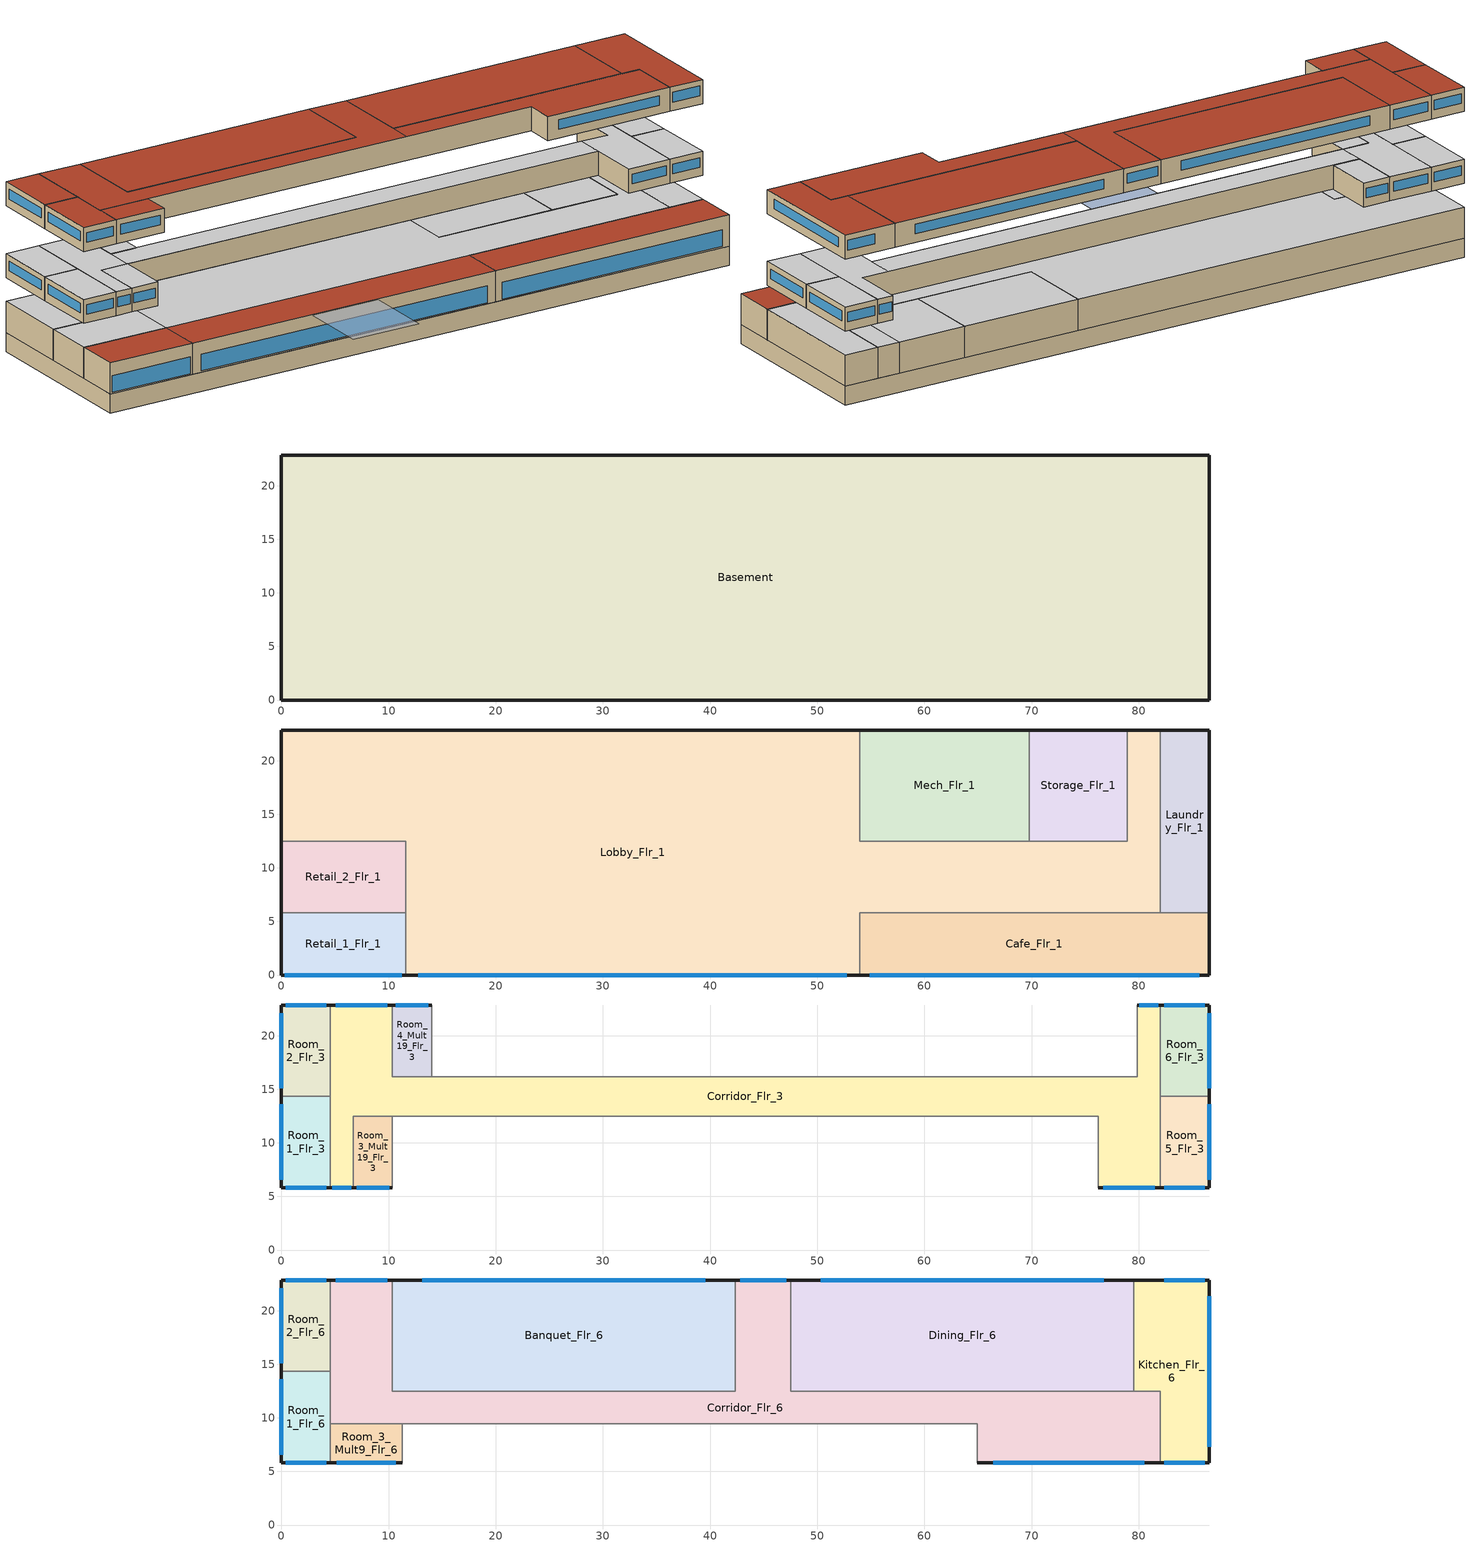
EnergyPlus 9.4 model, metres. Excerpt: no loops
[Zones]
Basement
 floor ground (ext-slab): 86.56,22.86 86.56,0 0,0 0,22.86 z-2.44
 wall ground (Underground Wall Non-res): 86.56,0 86.56,22.86 0,22.86 0,0 86.56,0 z-2.44:0
Cafe_Flr_1
 floor to Basement (INT-FLOOR-TOPSIDE): 86.56,5.79 86.56,0 53.95,0 53.95,5.79 z0
 wall outside (Mass Non-res Ext Wall): 53.95,0 86.56,0 86.56,5.79 z0:3.96
 wall to Lobby_Flr_1 (int-walls): 81.99,5.79 53.95,5.79 53.95,0 z0:3.96
 wall to Laundry_Flr_1 (int-walls): 86.56,5.79 81.99,5.79 z0:3.96
 window (Window Non-res Fixed): 54.88,0 85.63,0 z0.15:2.29
 roof outside (IEAD Res Roof): 53.95,5.79 53.95,0 86.56,0 86.56,5.79 z3.96
Laundry_Flr_1
 floor to Basement (INT-FLOOR-TOPSIDE): 86.56,22.86 86.56,5.79 81.99,5.79 81.99,22.86 z0
 wall outside (Mass Non-res Ext Wall): 86.56,5.79 86.56,22.86 81.99,22.86 z0:3.96
 wall to Lobby_Flr_1 (int-walls): 81.99,22.86 81.99,5.79 z0:3.96
 ceiling adiabatic (INT-FLOOR-UNDERSIDE): 81.99,22.86 81.99,5.79 86.56,5.79 86.56,22.86 z3.96
Lobby_Flr_1
 floor to Basement (INT-FLOOR-TOPSIDE): 0,12.5 0,22.86 53.95,22.86 53.95,0 11.58,0 11.58,12.5 z0; 53.95,12.5 78.94,12.5 78.94,22.86 81.99,22.86 81.99,5.79 53.95,5.79 z0
 wall outside (Mass Non-res Ext Wall): 53.95,22.86 0,22.86 0,12.5 / 11.58,0 53.95,0 / 81.99,22.86 78.94,22.86 z0:3.96
 wall to Mech_Flr_1 (int-walls): 69.8,12.5 53.95,12.5 53.95,22.86 z0:3.96
 wall to Retail_2_Flr_1 (int-walls): 0,12.5 11.58,12.5 11.58,5.79 z0:3.96
 wall to Retail_1_Flr_1 (int-walls): 11.58,5.79 11.58,0 z0:3.96
 wall to Storage_Flr_1 (int-walls): 78.94,22.86 78.94,12.5 69.8,12.5 z0:3.96
 window (Window Non-res Fixed): 12.79,0 52.74,0 z0.15:2.29
 ceiling adiabatic (INT-FLOOR-UNDERSIDE): 0,12.5 11.58,12.5 11.58,5.79 81.99,5.79 81.99,22.86 78.94,22.86 78.94,12.5 53.95,12.5 53.95,22.86 0,22.86 z3.96
 roof outside (IEAD Res Roof): 11.58,5.79 11.58,0 53.95,0 53.95,5.79 z3.96
Mech_Flr_1
 floor to Basement (INT-FLOOR-TOPSIDE): 69.8,22.86 69.8,12.5 53.95,12.5 53.95,22.86 z0
 wall outside (Mass Non-res Ext Wall): 69.8,22.86 53.95,22.86 z0:3.96
 wall to Storage_Flr_1 (int-walls): 69.8,12.5 69.8,22.86 z0:3.96
 ceiling adiabatic (INT-FLOOR-UNDERSIDE): 53.95,22.86 53.95,12.5 69.8,12.5 69.8,22.86 z3.96
Retail_1_Flr_1
 floor to Basement (INT-FLOOR-TOPSIDE): 11.58,5.79 11.58,0 0,0 0,5.79 z0
 wall outside (Mass Non-res Ext Wall): 0,5.79 0,0 11.58,0 z0:3.96
 wall to Retail_2_Flr_1 (int-walls): 11.58,5.79 0,5.79 z0:3.96
 window (Window Non-res Fixed): 0.33,0 11.25,0 z0.15:2.29
 roof outside (IEAD Res Roof): 0,5.79 0,0 11.58,0 11.58,5.79 z3.96
Retail_2_Flr_1
 floor to Basement (INT-FLOOR-TOPSIDE): 11.58,12.5 11.58,5.79 0,5.79 0,12.5 z0
 wall outside (Mass Non-res Ext Wall): 0,12.5 0,5.79 z0:3.96
 ceiling adiabatic (INT-FLOOR-UNDERSIDE): 0,12.5 0,5.79 11.58,5.79 11.58,12.5 z3.96
Storage_Flr_1
 floor to Basement (INT-FLOOR-TOPSIDE): 78.94,22.86 78.94,12.5 69.8,12.5 69.8,22.86 z0
 wall outside (Mass Non-res Ext Wall): 78.94,22.86 69.8,22.86 z0:3.96
 ceiling adiabatic (INT-FLOOR-UNDERSIDE): 69.8,22.86 69.8,12.5 78.94,12.5 78.94,22.86 z3.96
Corridor_Flr_3
 floor adiabatic (INT-FLOOR-TOPSIDE): 4.57,5.79 4.57,22.86 10.36,22.86 10.36,12.5 6.71,12.5 6.71,5.79 z7.01; 10.36,16.15 76.2,16.15 76.2,12.5 10.36,12.5 z7.01; 76.2,16.15 79.86,16.15 79.86,22.86 81.99,22.86 81.99,5.79 76.2,5.79 z7.01
 wall outside (Mass Res Ext Wall): 10.36,22.86 4.57,22.86 / 4.57,5.79 6.71,5.79 / 81.99,22.86 79.86,22.86 / 76.2,5.79 81.99,5.79 z7.01:10.06
 wall adiabatic (int-walls): 79.86,22.86 79.86,16.15 10.36,16.15 10.36,22.86 / 6.71,5.79 6.71,12.5 76.2,12.5 76.2,5.79 z7.01:10.06
 wall to Room_5_Flr_3 (int-walls): 81.99,5.79 81.99,14.33 z7.01:10.06
 wall to Room_1_Flr_3 (int-walls): 4.57,14.33 4.57,5.79 z7.01:10.06
 wall to Room_6_Flr_3 (int-walls): 81.99,14.33 81.99,22.86 z7.01:10.06
 wall to Room_2_Flr_3 (int-walls): 4.57,22.86 4.57,14.33 z7.01:10.06
 window (Window Non-res Fixed): 9.86,22.86 5.08,22.86 / 4.76,5.79 6.52,5.79 / 81.81,22.86 80.04,22.86 / 76.71,5.79 81.48,5.79 z8.11:9.33
 ceiling adiabatic (INT-FLOOR-UNDERSIDE): 4.57,5.79 6.71,5.79 6.71,12.5 10.36,12.5 10.36,22.86 4.57,22.86 z10.06; 10.36,12.5 76.2,12.5 76.2,16.15 10.36,16.15 z10.06; 76.2,5.79 81.99,5.79 81.99,22.86 79.86,22.86 79.86,16.15 76.2,16.15 z10.06
Room_1_Flr_3
 floor adiabatic (INT-FLOOR-TOPSIDE): 4.57,14.33 4.57,5.79 0,5.79 0,14.33 z7.01
 wall outside (Mass Res Ext Wall): 0,14.33 0,5.79 4.57,5.79 z7.01:10.06
 wall to Room_2_Flr_3 (int-walls): 4.57,14.33 0,14.33 z7.01:10.06
 window (Window Res Fixed): 0.4,5.79 4.17,5.79 / 0,13.58 0,6.54 z8.11:9.33
 ceiling adiabatic (INT-FLOOR-UNDERSIDE): 0,14.33 0,5.79 4.57,5.79 4.57,14.33 z10.06
Room_2_Flr_3
 floor adiabatic (INT-FLOOR-TOPSIDE): 4.57,22.86 4.57,14.33 0,14.33 0,22.86 z7.01
 wall outside (Mass Res Ext Wall): 4.57,22.86 0,22.86 0,14.33 z7.01:10.06
 window (Window Res Fixed): 4.17,22.86 0.4,22.86 / 0,22.11 0,15.07 z8.11:9.33
 ceiling adiabatic (INT-FLOOR-UNDERSIDE): 0,22.86 0,14.33 4.57,14.33 4.57,22.86 z10.06
Room_3_Mult19_Flr_3
 floor adiabatic (INT-FLOOR-TOPSIDE): 10.36,12.5 10.36,5.79 6.71,5.79 6.71,12.5 z7.01
 wall outside (Mass Res Ext Wall): 6.71,5.79 10.36,5.79 z7.01:10.06
 wall adiabatic (int-walls): 10.36,5.79 10.36,12.5 6.71,12.5 6.71,5.79 z7.01:10.06
 window (Window Res Fixed): 7.03,5.79 10.04,5.79 z8.11:9.33
 ceiling adiabatic (INT-FLOOR-UNDERSIDE): 6.71,12.5 6.71,5.79 10.36,5.79 10.36,12.5 z10.06
Room_4_Mult19_Flr_3
 floor adiabatic (INT-FLOOR-TOPSIDE): 14.02,22.86 14.02,16.15 10.36,16.15 10.36,22.86 z7.01
 wall outside (Mass Res Ext Wall): 14.02,22.86 10.36,22.86 z7.01:10.06
 wall adiabatic (int-walls): 10.36,22.86 10.36,16.15 14.02,16.15 14.02,22.86 z7.01:10.06
 window (Window Res Fixed): 13.7,22.86 10.68,22.86 z8.11:9.33
 ceiling adiabatic (INT-FLOOR-UNDERSIDE): 10.36,22.86 10.36,16.15 14.02,16.15 14.02,22.86 z10.06
Room_5_Flr_3
 floor adiabatic (INT-FLOOR-TOPSIDE): 86.56,14.33 86.56,5.79 81.99,5.79 81.99,14.33 z7.01
 wall outside (Mass Res Ext Wall): 81.99,5.79 86.56,5.79 86.56,14.33 z7.01:10.06
 wall to Room_6_Flr_3 (int-walls): 86.56,14.33 81.99,14.33 z7.01:10.06
 window (Window Res Fixed): 86.56,6.54 86.56,13.58 / 82.39,5.79 86.16,5.79 z8.11:9.33
 ceiling adiabatic (INT-FLOOR-UNDERSIDE): 81.99,14.33 81.99,5.79 86.56,5.79 86.56,14.33 z10.06
Room_6_Flr_3
 floor adiabatic (INT-FLOOR-TOPSIDE): 86.56,22.86 86.56,14.33 81.99,14.33 81.99,22.86 z7.01
 wall outside (Mass Res Ext Wall): 86.56,14.33 86.56,22.86 81.99,22.86 z7.01:10.06
 window (Window Res Fixed): 86.56,15.07 86.56,22.11 / 86.16,22.86 82.39,22.86 z8.11:9.33
 ceiling adiabatic (INT-FLOOR-UNDERSIDE): 81.99,22.86 81.99,14.33 86.56,14.33 86.56,22.86 z10.06
Banquet_Flr_6
 floor adiabatic (INT-FLOOR-TOPSIDE): 42.37,22.86 42.37,12.5 10.36,12.5 10.36,22.86 z16.15
 wall outside (Mass Res Ext Wall): 42.37,22.86 10.36,22.86 z16.15:19.2
 wall to Corridor_Flr_6 (int-walls): 10.36,22.86 10.36,12.5 42.37,12.5 42.37,22.86 z16.15:19.2
 window (Window Non-res Fixed): 39.57,22.86 13.16,22.86 z17.26:18.48
 roof outside (IEAD Res Roof): 10.36,22.86 10.36,12.5 42.37,12.5 42.37,22.86 z19.2
Corridor_Flr_6
 floor adiabatic (INT-FLOOR-TOPSIDE): 4.57,9.45 4.57,22.86 10.36,22.86 10.36,12.5 42.37,12.5 42.37,22.86 47.55,22.86 47.55,12.5 81.99,12.5 81.99,5.79 64.92,5.79 64.92,9.45 z16.15
 wall outside (Mass Res Ext Wall): 10.36,22.86 4.57,22.86 / 47.55,22.86 42.37,22.86 / 64.92,5.79 81.99,5.79 z16.15:19.2
 wall adiabatic (int-walls): 4.57,22.86 4.57,9.45 64.92,9.45 64.92,5.79 / 81.99,12.5 47.55,12.5 z16.15:19.2
 wall to Dining_Flr_6 (int-walls): 47.55,12.5 47.55,22.86 z16.15:19.2
 wall to Kitchen_Flr_6 (int-walls): 81.99,5.79 81.99,12.5 z16.15:19.2
 window (Window Non-res Fixed): 9.86,22.86 5.08,22.86 / 47.09,22.86 42.82,22.86 / 66.42,5.79 80.5,5.79 z17.26:18.48
 roof outside (IEAD Res Roof): 4.57,9.45 47.55,9.45 47.55,22.86 42.37,22.86 42.37,12.5 10.36,12.5 10.36,22.86 4.57,22.86 z19.2; 47.55,9.45 64.92,9.45 64.92,5.79 81.99,5.79 81.99,12.5 47.55,12.5 z19.2
Dining_Flr_6
 floor adiabatic (INT-FLOOR-TOPSIDE): 79.55,22.86 79.55,12.5 47.55,12.5 47.55,22.86 z16.15
 wall outside (Mass Res Ext Wall): 79.55,22.86 47.55,22.86 z16.15:19.2
 wall to Kitchen_Flr_6 (int-walls): 79.55,12.5 79.55,22.86 z16.15:19.2
 wall adiabatic (int-walls): 47.55,12.5 79.55,12.5 z16.15:19.2
 window (Window Non-res Fixed): 76.75,22.86 50.35,22.86 z17.26:18.48
 roof outside (IEAD Res Roof): 47.55,22.86 47.55,12.5 79.55,12.5 79.55,22.86 z19.2
Kitchen_Flr_6
 floor adiabatic (INT-FLOOR-TOPSIDE): 79.55,12.5 79.55,22.86 86.56,22.86 86.56,5.79 81.99,5.79 81.99,12.5 z16.15
 wall outside (Mass Res Ext Wall): 81.99,5.79 86.56,5.79 86.56,22.86 79.55,22.86 z16.15:19.2
 wall adiabatic (int-walls): 79.55,12.5 81.99,12.5 z16.15:19.2
 window (Window Non-res Fixed): 82.39,5.79 86.16,5.79 / 86.56,7.29 86.56,21.37 / 86.16,22.86 82.39,22.86 z17.26:18.48
 roof outside (IEAD Res Roof): 79.55,12.5 81.99,12.5 81.99,5.79 86.56,5.79 86.56,22.86 79.55,22.86 z19.2
Room_1_Flr_6
 floor adiabatic (INT-FLOOR-TOPSIDE): 4.57,14.33 4.57,5.79 0,5.79 0,14.33 z16.15
 wall outside (Mass Res Ext Wall): 0,14.33 0,5.79 4.57,5.79 z16.15:19.2
 wall adiabatic (int-walls): 4.57,5.79 4.57,14.33 z16.15:19.2
 wall to Room_2_Flr_6 (int-walls): 4.57,14.33 0,14.33 z16.15:19.2
 window (Window Res Fixed): 0.4,5.79 4.17,5.79 / 0,13.58 0,6.54 z17.26:18.48
 roof outside (IEAD Res Roof): 0,14.33 0,5.79 4.57,5.79 4.57,14.33 z19.2
Room_2_Flr_6
 floor adiabatic (INT-FLOOR-TOPSIDE): 4.57,22.86 4.57,14.33 0,14.33 0,22.86 z16.15
 wall outside (Mass Res Ext Wall): 4.57,22.86 0,22.86 0,14.33 z16.15:19.2
 wall adiabatic (int-walls): 4.57,14.33 4.57,22.86 z16.15:19.2
 window (Window Res Fixed): 4.17,22.86 0.4,22.86 / 0,22.11 0,15.07 z17.26:18.48
 roof outside (IEAD Res Roof): 0,22.86 0,14.33 4.57,14.33 4.57,22.86 z19.2
Room_3_Mult9_Flr_6
 floor adiabatic (INT-FLOOR-TOPSIDE): 11.28,9.45 11.28,5.79 4.57,5.79 4.57,9.45 z16.15
 wall outside (Mass Res Ext Wall): 4.57,5.79 11.28,5.79 z16.15:19.2
 wall adiabatic (int-walls): 11.28,5.79 11.28,9.45 4.57,9.45 4.57,5.79 z16.15:19.2
 window (Window Res Fixed): 5.16,5.79 10.69,5.79 z17.26:18.48
 roof outside (IEAD Res Roof): 4.57,9.45 4.57,5.79 11.28,5.79 11.28,9.45 z19.2
shading: 28.19,0 28.19,-9.14 37.34,-9.14 37.34,0 z3.96
[Building]
Ref Bldg Large Hotel New2004_v1.3_5.0: Loads convergence tolerance value=0.04; Maximum number of warmup days=25; Minimum number of warmup days=6; North axis=0; Solar distribution=FullInteriorAndExterior; Temperature convergence tolerance value=0.2; Terrain=City
[Site:GroundTemperature:BuildingSurface]
19.527, 19.502, 19.536, 19.598, 20.002, 21.64, 22.225, 22.375, 21.449, 20.121, 19.802, 19.633
[Site:Location]
USA IL-CHICAGO-OHARE: Elevation=190; Latitude=41.77; Longitude=-87.75; Time zone=-6
[Site:WaterMainsTemperature]
Annual average outdoor air temperature=9.69; Calculation method=Correlation; Maximum difference in monthly average outdoor air temperatures=28.1
[SizingPeriod:DesignDay] Barometric pressure=99063; Day of month=21; Daylight saving time indicator=No; Humidity condition type=WetBulb; Rain indicator=No; Snow indicator=No; Solar model indicator=ASHRAEClearSky
Name | Daily dry bulb temperature range | Day type | Maximum dry bulb temperature | Month | Sky clearness | Wetbulb or dewpoint at maximum dry bulb | Wind direction | Wind speed
CHICAGO Ann Clg .4% Condns WB=>MDB | 10.7 | SummerDesignDay | 31.2 | 7 | 1 | 25.5 | 230 | 5.3
CHICAGO Ann Htg 99.6% Condns DB | 0 | WinterDesignDay | -20.6 | 1 | 0 | -20.6 | 270 | 4.9
[Construction]
IEAD Res Roof: Roof Membrane, IEAD Res Roof Insulation, Metal Decking
INT-FLOOR-TOPSIDE: MAT-CC05 4 HW CONCRETE, CP02 CARPET PAD
INT-FLOOR-UNDERSIDE: CP02 CARPET PAD, MAT-CC05 4 HW CONCRETE
InteriorFurnishings: Std Wood 6inch
Mass Non-res Ext Wall: 1IN Stucco, 8IN Concrete HW, Mass NonRes Wall Insulation, 1/2IN Gypsum
Mass Res Ext Wall: 1IN Stucco, 8IN Concrete HW, Mass Res Wall Insulation, 1/2IN Gypsum
Underground Wall Non-res: 8IN Concrete HW, UGWall NonRes Insulation
Window Non-res Fixed: NonRes Fixed Assembly Window
Window Res Fixed: Res Fixed Assembly Window
ext-slab: HW CONCRETE, CP02 CARPET PAD
int-walls: 1/2IN Gypsum, 1/2IN Gypsum
[Material] Thermal absorptance=0.9
Name | Conductivity | Density | Roughness | Solar absorptance | Specific heat | Thickness | Visible absorptance
1/2IN Gypsum | 0.16 | 784.9 | Smooth | 0.92 | 830 | 0.0127 | 0.92
1IN Stucco | 0.6918 | 1858 | Smooth | 0.92 | 837 | 0.0253 | 0.92
8IN CONCRETE HW | 1.311 | 2240 | Rough | 0.7 | 836.8 | 0.2032 | 0.7
HW CONCRETE; MAT-CC05 4 HW CONCRETE | 1.311 | 2240 | Rough | 0.7 | 836.8 | 0.1016 | 0.7
IEAD Res Roof Insulation | 0.049 | 265 | MediumRough | 0.7 | 836.8 | 0.127339 | 0.7
Mass NonRes Wall Insulation | 0.049 | 265 | MediumRough | 0.7 | 836.8 | 0.0495495 | 0.7
Mass Res Wall Insulation | 0.049 | 265 | MediumRough | 0.7 | 836.8 | 0.0752751 | 0.7
Metal Decking | 45.006 | 7680 | MediumSmooth | 0.7 | 418.4 | 0.0015 | 0.3
Roof Membrane | 0.16 | 1121.29 | VeryRough | 0.7 | 1460 | 0.0095 | 0.7
Std Wood 6inch | 0.12 | 540 | MediumSmooth | 0.7 | 1210 | 0.15 | 0.7
UGWall NonRes Insulation | 0.049 | 265 | MediumRough | 0.7 | 836.8 | 0.0001 | 0.7
[Material:NoMass]
CP02 CARPET PAD: Roughness=VeryRough; Solar absorptance=0.7; Thermal absorptance=0.9; Thermal resistance=0.2165; Visible absorptance=0.8
[WindowMaterial:SimpleGlazingSystem] Solar heat gain coefficient=0.39; U factor=3.23646
NonRes Fixed Assembly Window; Res Fixed Assembly Window
[AvailabilityManager:NightCycle]
VAV WITH REHEAT Availability Manager: Applicability schedule=ALWAYS_ON; Control type=CycleOnAny; Cycling run time=1800; Cycling run time control type=FixedRunTime; Fan schedule=HVACOperationSchd; Thermostat tolerance=1
[AvailabilityManager:Scheduled] Schedule=ALWAYS_ON
FLR_3_DOAS Availability Manager; FLR_6_DOAS Availability Manager
[ElectricEquipment]
Name | Zone or zonelist | Design level | Design level calculation method | End use subcategory | Fraction latent | Fraction lost | Fraction radiant | Schedule | Watts per zone floor area
Banquet_Flr_6_MiscPlug_Equip | Banquet_Flr_6 | 22492 | EquipmentLevel | MiscPlug | 0 | 0 | 0.5 | Kitchen_Elec_Equip_SCH
Basement_MiscPlug_Equip | Basement |  | Watts/Area | MiscPlug | 0 | 0 | 0.5 | BLDG_EQUIP_SCH | 5.38
Cafe_Flr_1_MiscPlug_Equip | Cafe_Flr_1 |  | Watts/Area | MiscPlug | 0 | 0 | 0.5 | BLDG_EQUIP_SCH | 5.38
Dining_Flr_6_MiscPlug_Equip | Dining_Flr_6 | 22492 | EquipmentLevel | MiscPlug | 0 | 0 | 0.5 | Kitchen_Elec_Equip_SCH
Kitchen_Flr_6_ExhFan_Equip | Kitchen_Flr_6 | 698 | EquipmentLevel | KitchenExhFan | 0 | 1 | 0 | Kitchen_Exhaust_SCH
Kitchen_Flr_6_MiscElec_Equip | Kitchen_Flr_6 | 52481 | EquipmentLevel | MiscElec | 0.2 | 0.1 | 0.5 | Kitchen_Elec_Equip_SCH
Laundry_Flr_1_ExhFan_Equip | Laundry_Flr_1 | 87 | EquipmentLevel | LaundryExhFan | 0 | 1 | 0 | ALWAYS_ON
Laundry_Flr_1_MiscPlug_Equip | Laundry_Flr_1 | 4813 | EquipmentLevel | MiscPlug | 0 | 0 | 0.5 | LaundryRoom_Eqp_Elec_Sch
Lobby_Flr_1_MiscPlug_Equip | Lobby_Flr_1 |  | Watts/Area | MiscPlug | 0 | 0 | 0.5 | BLDG_EQUIP_SCH | 8.07
Mech_Flr_1_MiscPlug_Equip | Mech_Flr_1 |  | Watts/Area | MiscPlug | 0 | 0 | 0.5 | BLDG_EQUIP_SCH | 5.38
Retail_1_Flr_1_MiscPlug_Equip | Retail_1_Flr_1 |  | Watts/Area | MiscPlug | 0 | 0 | 0.5 | BLDG_EQUIP_SCH | 10.76
Retail_2_Flr_1_MiscPlug_Equip | Retail_2_Flr_1 |  | Watts/Area | MiscPlug | 0 | 0 | 0.5 | BLDG_EQUIP_SCH | 10.76
Room_1_Flr_3_PlugMisc_Equip | Room_1_Flr_3 |  | Watts/Area | General | 0 | 0 | 0.5 | GuestRoom_Eqp_Sch | 14.3
Room_1_Flr_6_PlugMisc_Equip | Room_1_Flr_6 |  | Watts/Area | General | 0 | 0 | 0.5 | GuestRoom_Eqp_Sch | 14.3
Room_2_Flr_3_PlugMisc_Equip | Room_2_Flr_3 |  | Watts/Area | General | 0 | 0 | 0.5 | GuestRoom_Eqp_Sch | 14.3
Room_2_Flr_6_PlugMisc_Equip | Room_2_Flr_6 |  | Watts/Area | General | 0 | 0 | 0.5 | GuestRoom_Eqp_Sch | 14.3
Room_3_Mult9_Flr_6_PlugMisc_Equip | Room_3_Mult9_Flr_6 |  | Watts/Area | General | 0 | 0 | 0.5 | GuestRoom_Eqp_Sch | 14.3
Room_3_Mult19_Flr_3_PlugMisc_Equip | Room_3_Mult19_Flr_3 |  | Watts/Area | General | 0 | 0 | 0.5 | GuestRoom_Eqp_Sch | 14.3
Room_4_Mult19_Flr_3_PlugMisc_Equip | Room_4_Mult19_Flr_3 |  | Watts/Area | General | 0 | 0 | 0.5 | GuestRoom_Eqp_Sch | 14.3
Room_5_Flr_3_PlugMisc_Equip | Room_5_Flr_3 |  | Watts/Area | General | 0 | 0 | 0.5 | GuestRoom_Eqp_Sch | 14.3
Room_6_Flr_3_PlugMisc_Equip | Room_6_Flr_3 |  | Watts/Area | General | 0 | 0 | 0.5 | GuestRoom_Eqp_Sch | 14.3
Storage_Flr_1_MiscPlug_Equip | Storage_Flr_1 |  | Watts/Area | MiscPlug | 0 | 0 | 0.5 | BLDG_EQUIP_SCH | 2.69
[Exterior:FuelEquipment]
Elevators: Design level=122222; End use subcategory=Elevators; Fuel use type=Electricity; Schedule=BLDG_ELEVATORS
[Exterior:Lights]
Exterior Facade Lighting: Control option=AstronomicalClock; Design level=16753; End use subcategory=Exterior Facade Lighting; Schedule=ALWAYS_ON
[GasEquipment] Design level calculation method=EquipmentLevel; End use subcategory=MiscGas
Name | Zone or zonelist | Design level | Fraction latent | Fraction lost | Fraction radiant | Schedule
Kitchen_Flr_6_MiscGas_Equip | Kitchen_Flr_6 | 166606 | 0.1 | 0.7 | 0.2 | Kitchen_Gas_Equip_SCH
Laundry_Flr_1_MiscGas_Equip | Laundry_Flr_1 | 41818 | 0 | 0 | 0.5 | LaundryRoom_Eqp_Gas_Sch
[InternalMass] Construction=InteriorFurnishings
Name | Zone or zonelist | Surface area
Banquet_Flr_6 Internal Mass | Banquet_Flr_6 | 663.3149
Basement Internal Mass | Basement | 3957.66
Cafe_Flr_1 Internal Mass | Cafe_Flr_1 | 377.7238
Corridor_Flr_3 Internal Mass | Corridor_Flr_3 | 778.8094
Corridor_Flr_6 Internal Mass | Corridor_Flr_6 | 824.2494
Dining_Flr_6 Internal Mass | Dining_Flr_6 | 663.3149
Kitchen_Flr_6 Internal Mass | Kitchen_Flr_6 | 206.6089
Laundry_Flr_1 Internal Mass | Laundry_Flr_1 | 156.0789
Lobby_Flr_1 Internal Mass | Lobby_Flr_1 | 2616.37
Mech_Flr_1 Internal Mass | Mech_Flr_1 | 328.4864
Retail_1_Flr_1 Internal Mass | Retail_1_Flr_1 | 134.1427
Retail_2_Flr_1 Internal Mass | Retail_2_Flr_1 | 155.3378
Room_1_Flr_3 Internal Mass | Room_1_Flr_3 | 78.044
Room_1_Flr_6 Internal Mass | Room_1_Flr_6 | 78.044
Room_2_Flr_3 Internal Mass | Room_2_Flr_3 | 78.0349
Room_2_Flr_6 Internal Mass | Room_2_Flr_6 | 78.0349
Room_3_Mult9_Flr_6 Internal Mass | Room_3_Mult9_Flr_6 | 49.0611
Room_3_Mult19_Flr_3 Internal Mass | Room_3_Mult19_Flr_3 | 49.0477
Room_4_Mult19_Flr_3 Internal Mass | Room_4_Mult19_Flr_3 | 49.0611
Room_5_Flr_3 Internal Mass | Room_5_Flr_3 | 78.044
Room_6_Flr_3 Internal Mass | Room_6_Flr_3 | 78.0349
Storage_Flr_1 Internal Mass | Storage_Flr_1 | 189.5185
[Lights] Design level calculation method=Watts/Area; End use subcategory=General; Fraction radiant=0.7; Fraction replaceable=1; Fraction visible=0.2; Return air fraction=0; Return air fraction calculated from plenum temperature=No
Name | Zone or zonelist | Schedule | Watts per zone floor area
Banquet_Flr_6_Lights | Banquet_Flr_6 | BLDG_LIGHT_SCH | 13.99
Basement_Lights | Basement | BLDG_LIGHT_SCH | 10.76
Cafe_Flr_1_Lights | Cafe_Flr_1 | BLDG_LIGHT_SCH | 13.99
Corridor_Flr_3_Lights | Corridor_Flr_3 | BLDG_LIGHT_SCH | 5.38
Corridor_Flr_6_Lights | Corridor_Flr_6 | BLDG_LIGHT_SCH | 5.38
Dining_Flr_6_Lights | Dining_Flr_6 | BLDG_LIGHT_SCH | 13.99
Kitchen_Flr_6_Lights | Kitchen_Flr_6 | BLDG_LIGHT_SCH | 12.91
Laundry_Flr_1_Lights | Laundry_Flr_1 | BLDG_LIGHT_SCH | 6.46
Lobby_Flr_1_Lights | Lobby_Flr_1 | BLDG_LIGHT_SCH | 11.84
Mech_Flr_1_Lights | Mech_Flr_1 | BLDG_LIGHT_SCH | 16.14
Retail_1_Flr_1_Lights | Retail_1_Flr_1 | BLDG_LIGHT_SCH | 16.14
Retail_2_Flr_1_Lights | Retail_2_Flr_1 | BLDG_LIGHT_SCH | 16.14
Room_1_Flr_3_Lights | Room_1_Flr_3 | GuestRoom_Ltg_Sch_Base | 11.84
Room_1_Flr_6_Lights | Room_1_Flr_6 | GuestRoom_Ltg_Sch_Base | 11.84
Room_2_Flr_3_Lights | Room_2_Flr_3 | GuestRoom_Ltg_Sch_Base | 11.84
Room_2_Flr_6_Lights | Room_2_Flr_6 | GuestRoom_Ltg_Sch_Base | 11.84
Room_3_Mult9_Flr_6_Lights | Room_3_Mult9_Flr_6 | GuestRoom_Ltg_Sch_Base | 11.84
Room_3_Mult19_Flr_3_Lights | Room_3_Mult19_Flr_3 | GuestRoom_Ltg_Sch_Base | 11.84
Room_4_Mult19_Flr_3_Lights | Room_4_Mult19_Flr_3 | GuestRoom_Ltg_Sch_Base | 11.84
Room_5_Flr_3_Lights | Room_5_Flr_3 | GuestRoom_Ltg_Sch_Base | 11.84
Room_6_Flr_3_Lights | Room_6_Flr_3 | GuestRoom_Ltg_Sch_Base | 11.84
Storage_Flr_1_Lights | Storage_Flr_1 | BLDG_LIGHT_SCH | 9.68
[People] Activity level schedule=ACTIVITY_SCH; Air velocity schedule=AIR_VELO_SCH; Clothing insulation calculation method=ClothingInsulationSchedule; Clothing insulation schedule=CLOTHING_SCH; Enable ashrae 55 comfort warnings=No; Fraction radiant=0.3; Mean radiant temperature calculation type=ZoneAveraged; Sensible heat fraction=Autocalculate; Thermal comfort model 1 type=Fanger; Work efficiency schedule=WORK_EFF_SCH
Name | Zone or zonelist | Number of people calculation method | Number of people schedule | Zone floor area per person | Number of people
Banquet_Flr_6 People | Banquet_Flr_6 | Area/Person | BLDG_OCC_SCH | 1.39
Basement People | Basement | Area/Person | BLDG_OCC_SCH | 37.16
Cafe_Flr_1 People | Cafe_Flr_1 | Area/Person | BLDG_OCC_SCH | 1.39
Corridor_Flr_3 People | Corridor_Flr_3 | Area/Person | BLDG_OCC_SCH | 92.9
Corridor_Flr_6 People | Corridor_Flr_6 | Area/Person | BLDG_OCC_SCH | 92.9
Dining_Flr_6 People | Dining_Flr_6 | Area/Person | BLDG_OCC_SCH | 1.39
Kitchen_Flr_6 People | Kitchen_Flr_6 | People | BLDG_OCC_SCH |  | 5.56
Laundry_Flr_1 People | Laundry_Flr_1 | Area/Person | BLDG_OCC_SCH | 23.23
Lobby_Flr_1 People | Lobby_Flr_1 | Area/Person | Lobby_Occ_Sch | 3.1
Retail_1_Flr_1 People | Retail_1_Flr_1 | Area/Person | BLDG_OCC_SCH | 6.19
Retail_2_Flr_1 People | Retail_2_Flr_1 | Area/Person | BLDG_OCC_SCH | 6.19
Room_1_Flr_3 People | Room_1_Flr_3 | Area/Person | GuestRoom_Occ_Sch | 26.01
Room_1_Flr_6 People | Room_1_Flr_6 | Area/Person | GuestRoom_Occ_Sch | 26.01
Room_2_Flr_3 People | Room_2_Flr_3 | Area/Person | GuestRoom_Occ_Sch | 26.01
Room_2_Flr_6 People | Room_2_Flr_6 | Area/Person | GuestRoom_Occ_Sch | 26.01
Room_3_Mult9_Flr_6 People | Room_3_Mult9_Flr_6 | Area/Person | GuestRoom_Occ_Sch | 16.35
Room_3_Mult19_Flr_3 People | Room_3_Mult19_Flr_3 | Area/Person | GuestRoom_Occ_Sch | 16.35
Room_4_Mult19_Flr_3 People | Room_4_Mult19_Flr_3 | Area/Person | GuestRoom_Occ_Sch | 16.35
Room_5_Flr_3 People | Room_5_Flr_3 | Area/Person | GuestRoom_Occ_Sch | 26.01
Room_6_Flr_3 People | Room_6_Flr_3 | Area/Person | GuestRoom_Occ_Sch | 26.01
Storage_Flr_1 People | Storage_Flr_1 | Area/Person | BLDG_OCC_SCH | 46.45
[UtilityCost:Charge:Block] Category variable=EnergyCharges; Season=Annual; Source variable=totalEnergy
Name | Block 1 cost per unit value or variable | Block 2 cost per unit value or variable | Block 3 cost per unit value or variable | Block 4 cost per unit value or variable | Block size 1 value or variable | Block size 2 value or variable | Block size 3 value or variable | Block size 4 value or variable | Tariff | Utility cost charge block | Block size multiplier value or variable
UtilityCost:Charge:Block 1 | 0.108222 | 0.087021 | 0.07842 | 0.05832 | 300 | 700 | 1500 | remaining | PSI_LLF_LowLoadFactorService | AnnualEnergyCharge
UtilityCost:Charge:Block 2 | 0 | 0.051773 | 0.046965 |  | 190 | 110 | remaining |  | PSI_LLF_LowLoadFactorService | AnnualDemandBaseCharge | TotalDemand
UtilityCost:Charge:Block 3 | 0.082409 | 0.072873 | 0.061696 | 0.041179 | 300 | 700 | 1500 | remaining | PSI_CS_CommercialElectricService | AnnualEnergyCharge
[UtilityCost:Charge:Simple] Season=Annual
Name | Category variable | Cost per unit value or variable | Source variable | Tariff | Utility cost charge simple
UtilityCost:Charge:Simple 1 | EnergyCharges | 0.002028 | totalEnergy | PSI_LLF_LowLoadFactorService | FuelCostAdjustEnergyCharge
UtilityCost:Charge:Simple 2 | EnergyCharges | 0.000536 | totalEnergy | PSI_LLF_LowLoadFactorService | QualPollutionControlAdjustEnergyCharge
UtilityCost:Charge:Simple 3 | EnergyCharges | 0.001127 | totalEnergy | PSI_LLF_LowLoadFactorService | SoxNoxRiderAdjustEnergyCharge
UtilityCost:Charge:Simple 4 | EnergyCharges | -0.00037 | totalEnergy | PSI_LLF_LowLoadFactorService | DSMRiderAdjustEnergyCharge
UtilityCost:Charge:Simple 5 | EnergyCharges | -3.1e-05 | totalEnergy | PSI_LLF_LowLoadFactorService | PurchPowerTrackerAdjustEnergyCharge
UtilityCost:Charge:Simple 6 | EnergyCharges | -0.000216 | totalEnergy | PSI_LLF_LowLoadFactorService | MidwestISOAdjustEnergyCharge
UtilityCost:Charge:Simple 7 | EnergyCharges | 0.000833 | totalEnergy | PSI_LLF_LowLoadFactorService | CleanCoalRiderEnergyCharge
UtilityCost:Charge:Simple 8 | Taxes | 0.08 | SubTotal | PSI_LLF_LowLoadFactorService | TaxofeightPercent
UtilityCost:Charge:Simple 9 | EnergyCharges | 0.002028 | totalEnergy | PSI_CS_CommercialElectricService | FuelCostAdjustEnergyCharge
UtilityCost:Charge:Simple 10 | EnergyCharges | 0.000536 | totalEnergy | PSI_CS_CommercialElectricService | QualPollutionControlAdjustEnergyCharge
UtilityCost:Charge:Simple 11 | EnergyCharges | 0.001127 | totalEnergy | PSI_CS_CommercialElectricService | SoxNoxRiderAdjustEnergyCharge
UtilityCost:Charge:Simple 12 | EnergyCharges | 2.1e-05 | totalEnergy | PSI_CS_CommercialElectricService | DSMRiderAdjustEnergyCharge
UtilityCost:Charge:Simple 13 | EnergyCharges | 3.4e-05 | totalEnergy | PSI_CS_CommercialElectricService | PurchPowerTrackerAdjustEnergyCharge
UtilityCost:Charge:Simple 14 | EnergyCharges | -0.000203 | totalEnergy | PSI_CS_CommercialElectricService | MidwestISOAdjustEnergyCharge
UtilityCost:Charge:Simple 15 | EnergyCharges | 0.000807 | totalEnergy | PSI_CS_CommercialElectricService | CleanCoalRiderEnergyCharge
UtilityCost:Charge:Simple 16 | Taxes | 0.08 | SubTotal | PSI_CS_CommercialElectricService | TaxofeightPercent
UtilityCost:Charge:Simple 17 | EnergyCharges | IN_MonthlyGasRates | totalEnergy | IN_EIAMonthlyRateGas | MonthlyRateGasCharge
UtilityCost:Charge:Simple 18 | Taxes | 0.08 | SubTotal | IN_EIAMonthlyRateGas | TaxofEightPercent
[UtilityCost:Qualify] Season=Annual; Threshold test=Count; Threshold value or variable=75; Variable=TotalDemand
Name | Number of months | Qualify type | Tariff | Utility cost qualify
UtilityCost:Qualify 1 | 12 | Minimum | PSI_LLF_LowLoadFactorService | MinDemand75kw
UtilityCost:Qualify 2 | 1 | Maximum | PSI_CS_CommercialElectricService | MaxDemand75kw
[UtilityCost:Tariff]
Name | Conversion factor choice | Group | Monthly charge or variable | Output meter | Demand window length
IN_EIAMonthlyRateGas | MCF | Comm Gas | 0 | NaturalGas:Facility
PSI_CS_CommercialElectricService | kWh | Comm Elect | 9.4 | Electricity:Facility
PSI_LLF_LowLoadFactorService | kWh | Comm Elect | 15 | Electricity:Facility | HalfHour
[UtilityCost:Variable]
IN_MonthlyGasRates: January value=8.22; February value=7.51; March value=8.97; April value=9.01; May value=9.16; June value=10.44; July value=10.32; August value=10.13; September value=9.2; October value=8.18; November value=7.83; December value=7.63; Tariff=IN_EIAMonthlyRateGas; Variable type=Currency
[Zone] Floor area=Autocalculate; Part of total floor area=Yes; Type=1
Name | Multiplier
Banquet_Flr_6; Basement; Cafe_Flr_1; Corridor_Flr_6; Dining_Flr_6; Kitchen_Flr_6; Laundry_Flr_1; Lobby_Flr_1; Mech_Flr_1; Retail_1_Flr_1; Retail_2_Flr_1; Room_1_Flr_6; Room_2_Flr_6; Storage_Flr_1 | 1
Corridor_Flr_3; Room_1_Flr_3; Room_2_Flr_3; Room_5_Flr_3; Room_6_Flr_3 | 4
Room_3_Mult9_Flr_6 | 9
Room_3_Mult19_Flr_3; Room_4_Mult19_Flr_3 | 76
[ZoneInfiltration:DesignFlowRate] Constant term coefficient=1; Design flow rate calculation method=Flow/ExteriorWallArea; Flow per exterior surface area=0.000302; Schedule=INFIL_QUARTER_ON_SCH; Temperature term coefficient=0; Velocity squared term coefficient=0; Velocity term coefficient=0
Name | Zone or zonelist
Banquet_Flr_6_Infiltration | Banquet_Flr_6
Cafe_Flr_1_Infiltration | Cafe_Flr_1
Corridor_Flr_3_Infiltration | Corridor_Flr_3
Corridor_Flr_6_Infiltration | Corridor_Flr_6
Dining_Flr_6_Infiltration | Dining_Flr_6
Kitchen_Flr_6_Infiltration | Kitchen_Flr_6
Laundry_Flr_1_Infiltration | Laundry_Flr_1
Lobby_Flr_1_Infiltration | Lobby_Flr_1
Mech_Flr_1_Infiltration | Mech_Flr_1
Retail_1_Flr_1_Infiltration | Retail_1_Flr_1
Retail_2_Flr_1_Infiltration | Retail_2_Flr_1
Room_1_Flr_3_Infiltration | Room_1_Flr_3
Room_1_Flr_6_Infiltration | Room_1_Flr_6
Room_2_Flr_3_Infiltration | Room_2_Flr_3
Room_2_Flr_6_Infiltration | Room_2_Flr_6
Room_3_Mult9_Flr_6_Infiltration | Room_3_Mult9_Flr_6
Room_3_Mult19_Flr_3_Infiltration | Room_3_Mult19_Flr_3
Room_4_Mult19_Flr_3_Infiltration | Room_4_Mult19_Flr_3
Room_5_Flr_3_Infiltration | Room_5_Flr_3
Room_6_Flr_3_Infiltration | Room_6_Flr_3
Storage_Flr_1_Infiltration | Storage_Flr_1
[ZoneMixing]
Kitchen_Flr_6 Exhaust Fanmixing_0: Zone=Kitchen_Flr_6; Delta temperature=0; Design flow rate=1.84352; Design flow rate calculation method=Flow/Zone; Schedule=HVACOperationSchd; Source zone=Dining_Flr_6
[Schedule:Compact]
ACTIVITY_SCH: Through: 12/31, For: AllDays, Until: 24:00, 120
AIR_VELO_SCH: Through: 12/31, For: AllDays, Until: 24:00, 0.2
ALWAYS_ON: Through: 12/31, For: AllDays, Until: 24:00, 1
BLDG_ELEVATORS: Through: 12/31, For: AllDays, Until: 04:00, 0.05, Until: 05:00, 0.1, Until: 06:00, 0.2, Until: 07:00, 0.4, Until: 09:00, 0.5, Until: 10:00, 0.35, Until: 16:00, 0.15, Until: 17:00, 0.35, Until: 19:00, 0.5, Until: 21:00, 0.4, Until: 22:00, 0.3, Until: 23:00, 0.2, Until: 24:00, 0.1
BLDG_EQUIP_SCH: Through: 12/31, For: Weekdays, Until: 01:00, 0.3, Until: 02:00, 0.25, Until: 05:00, 0.2, Until: 06:00, 0.3, Until: 07:00, 0.5, Until: 08:00, 0.6, Until: 10:00, 0.5, Until: 18:00, 0.35, Until: 19:00, 0.7, Until: 20:00, 0.9, Until: 21:00, 0.95, Until: 22:00, 0.9, Until: 23:00, 0.7, Until: 24:00, 0.4, For: Saturday, Until: 02:00, 0.3, Until: 06:00, 0.2, Until: 08:00, 0.4, Until: 10:00, 0.5, Until: 11:00, 0.4, Until: 18:00, 0.35, Until: 19:00, 0.7, Until: 22:00, 0.8, Until: 23:00, 0.7, Until: 24:00, 0.4, For: SummerDesignDay, Until: 24:00, 1, For: WinterDesignDay, Until: 24:00, 0, For: Sunday Holidays AllOtherDays, Until: 02:00, 0.4, Until: 06:00, 0.3, Until: 07:00, 0.4, Until: 09:00, 0.5, Until: 13:00, 0.4, Until: 18:00, 0.3, Until: 19:00, 0.6, Until: 20:00, 0.8, Until: 21:00, 0.9, Until: 22:00, 0.7, Until: 23:00, 0.6, Until: 24:00, 0.4
BLDG_LIGHT_SCH: Through: 12/31, For: Weekdays, Until: 01:00, 0.2, Until: 02:00, 0.15, Until: 05:00, 0.1, Until: 06:00, 0.2, Until: 07:00, 0.4, Until: 08:00, 0.5, Until: 10:00, 0.4, Until: 18:00, 0.25, Until: 19:00, 0.6, Until: 20:00, 0.8, Until: 21:00, 0.9, Until: 22:00, 0.8, Until: 23:00, 0.6, Until: 24:00, 0.3, For: Saturday, Until: 02:00, 0.2, Until: 06:00, 0.1, Until: 08:00, 0.3, Until: 10:00, 0.4, Until: 11:00, 0.3, Until: 18:00, 0.25, Until: 19:00, 0.6, Until: 22:00, 0.7, Until: 23:00, 0.6, Until: 24:00, 0.3, For: SummerDesignDay, Until: 24:00, 1, For: WinterDesignDay, Until: 24:00, 0, For: Sunday Holidays AllOtherDays, Until: 02:00, 0.3, Until: 06:00, 0.2, Until: 07:00, 0.3, Until: 09:00, 0.4, Until: 13:00, 0.3, Until: 18:00, 0.2, Until: 19:00, 0.5, Until: 20:00, 0.7, Until: 21:00, 0.8, Until: 22:00, 0.6, Until: 23:00, 0.5, Until: 24:00, 0.3
BLDG_OCC_SCH: Through: 12/31, For: Weekdays, Until: 06:00, 0.9, Until: 07:00, 0.7, Until: 09:00, 0.4, Until: 15:00, 0.2, Until: 16:00, 0.3, Until: 19:00, 0.5, Until: 21:00, 0.7, Until: 22:00, 0.8, Until: 24:00, 0.9, For: SummerDesignDay, Until: 24:00, 1, For: Saturday, Until: 06:00, 0.9, Until: 07:00, 0.7, Until: 09:00, 0.5, Until: 17:00, 0.3, Until: 18:00, 0.5, Until: 21:00, 0.6, Until: 24:00, 0.7, For: WinterDesignDay, Until: 24:00, 0, For: Sunday Holidays AllOtherDays, Until: 08:00, 0.7, Until: 11:00, 0.5, Until: 13:00, 0.3, Until: 16:00, 0.2, Until: 17:00, 0.3, Until: 19:00, 0.4, Until: 21:00, 0.6, Until: 24:00, 0.8
CLOTHING_SCH: Through: 04/30, For: AllDays, Until: 24:00, 1, Through: 09/30, For: AllDays, Until: 24:00, 0.5, Through: 12/31, For: AllDays, Until: 24:00, 1
GuestRoom_Eqp_Sch: Through: 12/31, For: Weekdays, Until: 06:00, 0.2, Until: 07:00, 0.62, Until: 08:00, 0.9, Until: 10:00, 0.43, Until: 17:00, 0.26, Until: 19:00, 0.51, Until: 20:00, 0.49, Until: 21:00, 0.66, Until: 22:00, 0.7, Until: 23:00, 0.35, Until: 24:00, 0.2, For: Saturday Sunday Holidays, Until: 06:00, 0.2, Until: 07:00, 0.3, Until: 08:00, 0.62, Until: 09:00, 0.9, Until: 10:00, 0.62, Until: 17:00, 0.29, Until: 18:00, 0.43, Until: 19:00, 0.51, Until: 20:00, 0.49, Until: 21:00, 0.66, Until: 22:00, 0.7, Until: 23:00, 0.35, Until: 24:00, 0.2, For: WinterDesignDay, Until: 24:00, 0, For: SummerDesignDay CustomDay1 CustomDay2, Until: 24:00, 1
GuestRoom_Ltg_Sch_Base: Through: 12/31, For: Weekdays, Until: 01:00, 0.22, Until: 02:00, 0.17, Until: 05:00, 0.11, Until: 06:00, 0.22, Until: 07:00, 0.44, Until: 08:00, 0.56, Until: 10:00, 0.44, Until: 18:00, 0.28, Until: 19:00, 0.67, Until: 20:00, 0.89, Until: 21:00, 1, Until: 22:00, 0.89, Until: 23:00, 0.67, Until: 24:00, 0.33, For: Saturday Sunday Holidays, Until: 02:00, 0.26, Until: 06:00, 0.11, Until: 08:00, 0.41, Until: 10:00, 0.56, Until: 11:00, 0.41, Until: 18:00, 0.33, Until: 19:00, 0.85, Until: 22:00, 1, Until: 23:00, 0.85, Until: 24:00, 0.41, For: WinterDesignDay, Until: 24:00, 0, For: SummerDesignDay CustomDay1 CustomDay2, Until: 24:00, 1
GuestRoom_Occ_Sch: Through: 12/31, For: Weekdays, Until: 06:00, 0.65, Until: 07:00, 0.5, Until: 09:00, 0.28, Until: 15:00, 0.13, Until: 16:00, 0.2, Until: 19:00, 0.35, Until: 21:00, 0.5, Until: 22:00, 0.58, Until: 24:00, 0.65, For: Saturday Sunday Holidays, Until: 06:00, 0.65, Until: 07:00, 0.5, Until: 09:00, 0.34, Until: 17:00, 0.2, Until: 18:00, 0.34, Until: 19:00, 0.35, Until: 21:00, 0.65, Until: 24:00, 0.5, For: WinterDesignDay, Until: 24:00, 0, For: SummerDesignDay CustomDay1 CustomDay2, Until: 24:00, 1
HVACOperationSchd; Kitchen_Exhaust_SCH: Through: 12/31, For: AllDays, Until: 07:00, 0, Until: 24:00, 1
INFIL_QUARTER_ON_SCH: Through: 12/31, For: AllDays, Until: 24:00, 0.25
Kitchen_Elec_Equip_SCH: Through: 12/31, For: Weekday, Until: 06:00, 0.1, Until: 07:00, 0.25, Until: 09:00, 0.35, Until: 10:00, 0.25, Until: 13:00, 0.35, Until: 16:00, 0.25, Until: 19:00, 0.35, Until: 24:00, 0.25, For: Saturday, Until: 06:00, 0.1, Until: 07:00, 0.25, Until: 09:00, 0.35, Until: 10:00, 0.25, Until: 13:00, 0.35, Until: 16:00, 0.25, Until: 19:00, 0.35, Until: 24:00, 0.25, For: SummerDesignDay, Until: 24:00, 0.35, For: WinterDesignDay, Until: 24:00, 0, For: Sunday Holidays AllOtherDays, Until: 06:00, 0.1, Until: 07:00, 0.25, Until: 09:00, 0.35, Until: 10:00, 0.25, Until: 13:00, 0.35, Until: 16:00, 0.25, Until: 19:00, 0.35, Until: 24:00, 0.25
Kitchen_Gas_Equip_SCH: Through: 12/31, For: Weekdays Saturday, Until: 05:00, 0.02, Until: 06:00, 0.05, Until: 07:00, 0.1, Until: 08:00, 0.15, Until: 09:00, 0.2, Until: 10:00, 0.15, Until: 13:00, 0.25, Until: 14:00, 0.2, Until: 15:00, 0.15, Until: 16:00, 0.2, Until: 19:00, 0.3, Until: 21:00, 0.2, Until: 22:00, 0.15, Until: 23:00, 0.1, Until: 24:00, 0.05, For: SummerDesignDay, Until: 24:00, 0.25, For: WinterDesignDay, Until: 24:00, 0, For: Sunday Holidays AllOtherDays, Until: 05:00, 0.02, Until: 06:00, 0.05, Until: 07:00, 0.1, Until: 08:00, 0.15, Until: 09:00, 0.2, Until: 10:00, 0.15, Until: 13:00, 0.25, Until: 14:00, 0.2, Until: 15:00, 0.15, Until: 16:00, 0.2, Until: 19:00, 0.3, Until: 21:00, 0.2, Until: 22:00, 0.15, Until: 23:00, 0.1, Until: 24:00, 0.05
LaundryRoom_Eqp_Elec_Sch: Through: 12/31, For: Weekdays Saturday Sunday Holidays, Until: 08:00, 0, Until: 16:00, 1, Until: 24:00, 0, For: WinterDesignDay, Until: 24:00, 0, For: SummerDesignDay CustomDay1 CustomDay2, Until: 24:00, 1
LaundryRoom_Eqp_Gas_Sch: Through: 12/31, For: Weekdays Saturday Sunday Holidays, Until: 9:00, 0, Until: 17:00, 1, Until: 24:00, 0, For: WinterDesignDay, Until: 24:00, 0, For: SummerDesignDay CustomDay1 CustomDay2, Until: 24:00, 1
Lobby_Occ_Sch: Through: 12/31, For: Weekdays, Until: 05:00, 0.1, Until: 06:00, 0.3, Until: 10:00, 0.7, Until: 16:00, 0.2, Until: 18:00, 0.4, Until: 22:00, 0.2, Until: 24:00, 0.1, For: Saturday Sunday Holidays, Until: 06:00, 0.1, Until: 07:00, 0.3, Until: 10:00, 0.7, Until: 22:00, 0.2, Until: 24:00, 0.1, For: WinterDesignDay, Until: 24:00, 0, For: SummerDesignDay CustomDay1 CustomDay2, Until: 24:00, 1
WORK_EFF_SCH: Through: 12/31, For: AllDays, Until: 24:00, 0
